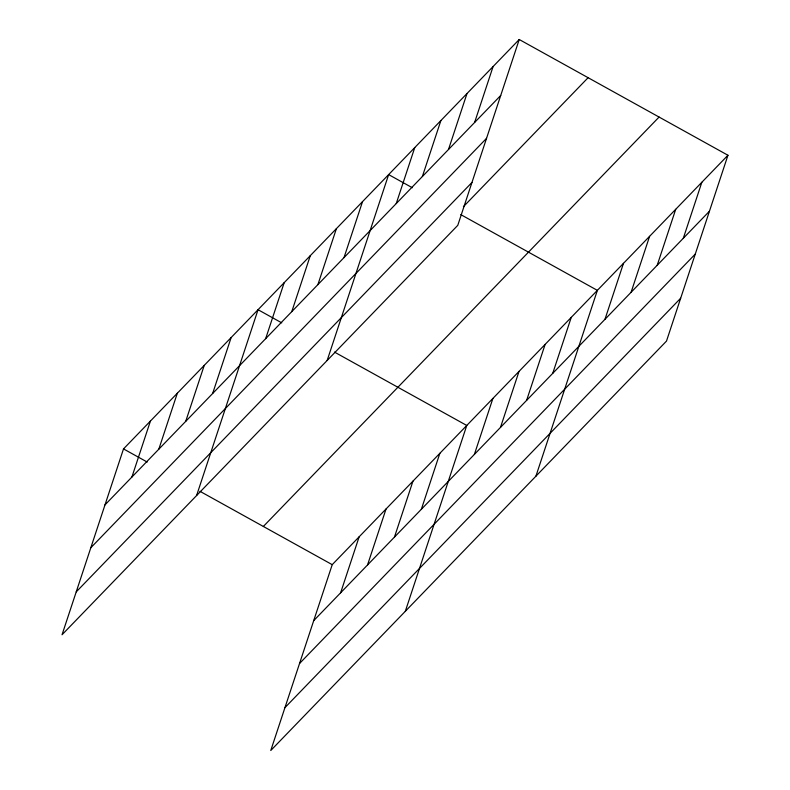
<?xml version="1.0" encoding="UTF-8"?>
<svg xmlns="http://www.w3.org/2000/svg" width="790" height="790" viewBox="0 0 790 790"><rect width="100%" height="100%" fill="white"/><g stroke="black" fill="none" stroke-linecap="round" stroke-linejoin="round"><path stroke-width="1.19" d="M519.227 39.5L123.507 448.908L62.045 634.745L457.775 225.338L519.227 39.5L727.955 155.255L666.493 341.092L270.772 750.5L332.225 564.662L727.955 155.255M131.9 477.041L150.416 421.07M158.81 449.204L177.325 393.232M185.719 421.356L204.235 365.385M212.629 393.519L231.144 337.547M196.592 495.547L258.053 309.71L281.734 322.843M265.657 338.663L284.173 282.692M291.777 311.635L310.292 255.664M317.896 284.617L336.402 228.646M344.015 257.599L362.521 201.628M327.178 360.438L388.641 174.6L412.321 187.734M396.244 203.553L414.76 147.582M422.364 176.535L440.879 120.564M448.483 149.517L466.999 93.546M474.602 122.49L493.108 66.518M340.628 592.796L359.134 536.825M367.538 564.959L386.043 508.987M394.447 537.121L412.953 481.15M421.356 509.274L439.862 453.302M405.319 611.302L466.772 425.464L334.456 352.083M474.385 454.418L492.891 398.446M500.495 427.4L519.01 371.428M526.614 400.372L545.13 344.401M552.733 373.354L571.249 317.382M535.906 476.192L597.368 290.365L460.748 214.594M604.972 319.308L623.478 263.337M631.092 292.29L649.597 236.319M657.211 265.272L675.717 209.301M683.32 238.254L701.836 182.283M104.991 504.879L500.722 95.472M90.82 547.737L486.551 138.329M76.225 591.888L471.946 182.48M463.414 206.703L588.106 77.697M263.346 526.466L659.077 117.058M313.719 620.634L709.44 211.226M299.548 663.491L695.269 254.084M284.943 707.643L680.664 298.235M123.507 448.908L147.187 462.041M199.91 491.281L332.225 564.662"/></g></svg>
